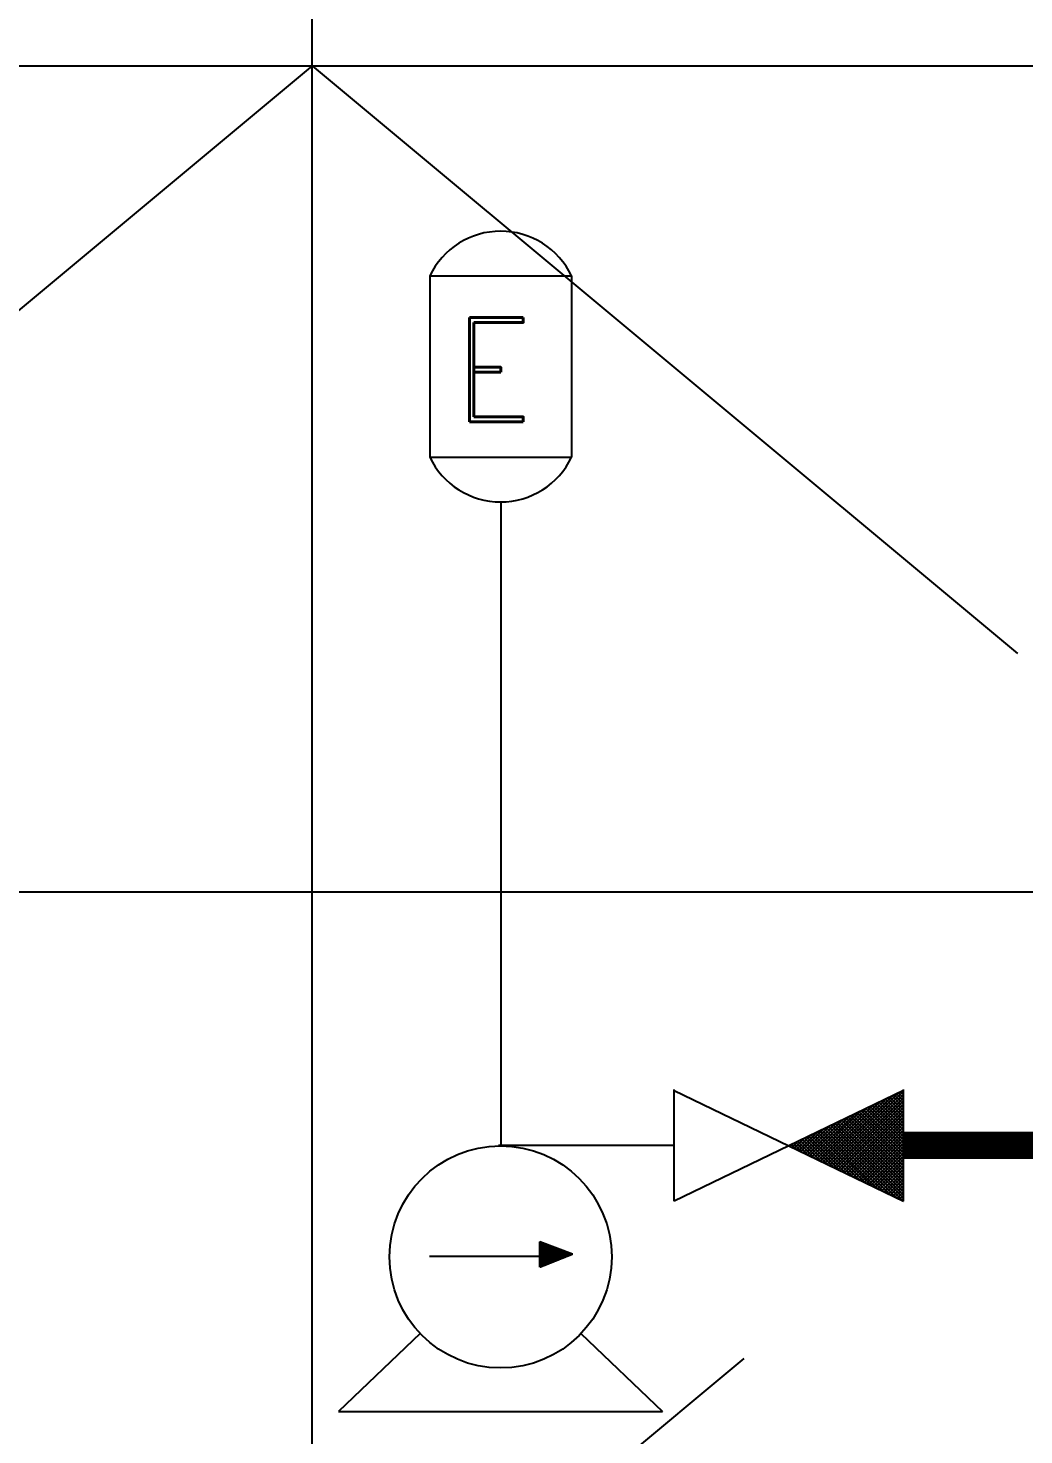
# Model space of a CAD drawing. Extents: x -22909.9 to -22897.8, y -4.7 to 4.1.
# Drawn here: x -22905.593 to -22905.051, y 0.369 to 1.135 of the extents above; entities that cross this region are included whole.
import ezdxf

# ---------------------------------------------------------------- set-up
doc = ezdxf.new("R2010")
doc.units = 0
doc.header["$MEASUREMENT"] = 0
doc.linetypes.add('DASHDOT', pattern=[1, 0.5, -0.25, 0, -0.25])
doc.layers.get('0').update_dxf_attribs({"linetype": 'CONTINUOUS'})
for name, color, linetype in [('DESCARGA', 5, 'CONTINUOUS'), ('DIB-018', 6, 'CONTINUOUS'), ('DIB-065', 4, 'CONTINUOUS')]:
    doc.layers.add(name, color=color, linetype=linetype)
doc.styles.add('ROMAND', font='romand', dxfattribs={"height": 0.0339})

# ---------------------------------------------------------------- blocks, each defined once
blk = doc.blocks.new('*X2')
at = {"color": 0}
for p, q in [((2.9947, 7.9718), (3.0023, 7.9795)), ((2.9951, 7.9732), (3.0021, 7.9802)), ((2.9956, 7.9745), (3.0019, 7.9808)), ((2.996, 7.9758), (3.0017, 7.9815)), ((2.9965, 7.9771), (3.0015, 7.9822)), ((2.9969, 7.9785), (3.0013, 7.9829)), ((2.9973, 7.9798), (3.0011, 7.9835)), ((2.9978, 7.9811), (3.0009, 7.9842)), ((2.9982, 7.9824), (3.0006, 7.9849)), ((2.9987, 7.9838), (3.0004, 7.9855)), ((2.9991, 7.9851), (3.0002, 7.9862)), ((2.9996, 7.9864), (3, 7.9869)), ((2.9474, 7.83), (3.0251, 7.9076)), ((2.9479, 7.8313), (3.0249, 7.9083)), ((2.9483, 7.8327), (3.0246, 7.909)), ((2.9488, 7.834), (3.0244, 7.9097)), ((2.9492, 7.8353), (3.0242, 7.9103)), ((2.9497, 7.8366), (3.024, 7.911)), ((2.9501, 7.838), (3.0238, 7.9117)), ((2.9505, 7.8393), (3.0236, 7.9123)), ((2.951, 7.8406), (3.0234, 7.913)), ((2.9514, 7.8419), (3.0232, 7.9137)), ((2.9519, 7.8433), (3.0229, 7.9144)), ((2.9523, 7.8446), (3.0227, 7.915)), ((2.9527, 7.8459), (3.0225, 7.9157)), ((2.9532, 7.8472), (3.0223, 7.9164)), ((2.9536, 7.8486), (3.0221, 7.917)), ((2.9541, 7.8499), (3.0219, 7.9177)), ((2.9545, 7.8512), (3.0217, 7.9184)), ((2.955, 7.8526), (3.0215, 7.9191)), ((2.9554, 7.8539), (3.0212, 7.9197)), ((2.9558, 7.8552), (3.021, 7.9204)), ((2.9563, 7.8565), (3.0208, 7.9211)), ((2.9567, 7.8579), (3.0206, 7.9217)), ((2.9572, 7.8592), (3.0204, 7.9224)), ((2.9576, 7.8605), (3.0202, 7.9231)), ((2.958, 7.8618), (3.02, 7.9238)), ((2.9585, 7.8632), (3.0198, 7.9244)), ((2.9589, 7.8645), (3.0195, 7.9251)), ((2.9594, 7.8658), (3.0193, 7.9258)), ((2.9598, 7.8671), (3.0191, 7.9264)), ((2.9603, 7.8685), (3.0189, 7.9271)), ((2.9607, 7.8698), (3.0187, 7.9278)), ((2.9611, 7.8711), (3.0185, 7.9285)), ((2.9616, 7.8724), (3.0183, 7.9291)), ((2.962, 7.8738), (3.0181, 7.9298)), ((2.9625, 7.8751), (3.0178, 7.9305)), ((2.9629, 7.8764), (3.0176, 7.9311)), ((2.9633, 7.8777), (3.0174, 7.9318)), ((2.9638, 7.8791), (3.0172, 7.9325)), ((2.9642, 7.8804), (3.017, 7.9332)), ((2.9647, 7.8817), (3.0168, 7.9338)), ((2.9651, 7.883), (3.0166, 7.9345)), ((2.9656, 7.8844), (3.0164, 7.9352)), ((2.966, 7.8857), (3.0162, 7.9358)), ((2.9664, 7.887), (3.0159, 7.9365)), ((2.9669, 7.8883), (3.0157, 7.9372)), ((2.9673, 7.8897), (3.0155, 7.9379)), ((2.9678, 7.891), (3.0153, 7.9385)), ((2.9682, 7.8923), (3.0151, 7.9392)), ((2.9686, 7.8936), (3.0149, 7.9399)), ((2.9691, 7.895), (3.0147, 7.9405)), ((2.9695, 7.8963), (3.0145, 7.9412)), ((2.97, 7.8976), (3.0142, 7.9419)), ((2.9704, 7.8989), (3.014, 7.9426)), ((2.9708, 7.9003), (3.0138, 7.9432)), ((2.9713, 7.9016), (3.0136, 7.9439)), ((2.9717, 7.9029), (3.0134, 7.9446)), ((2.9722, 7.9042), (3.0132, 7.9452)), ((2.9726, 7.9056), (3.013, 7.9459)), ((2.9731, 7.9069), (3.0128, 7.9466)), ((2.9735, 7.9082), (3.0125, 7.9473)), ((2.9739, 7.9095), (3.0123, 7.9479)), ((2.9744, 7.9109), (3.0121, 7.9486)), ((2.9748, 7.9122), (3.0119, 7.9493)), ((2.9753, 7.9135), (3.0117, 7.9499)), ((2.9757, 7.9148), (3.0115, 7.9506)), ((2.9761, 7.9162), (3.0113, 7.9513)), ((2.9766, 7.9175), (3.0111, 7.952)), ((2.977, 7.9188), (3.0108, 7.9526)), ((2.9775, 7.9201), (3.0106, 7.9533)), ((2.9779, 7.9215), (3.0104, 7.954)), ((2.9784, 7.9228), (3.0102, 7.9546)), ((2.9788, 7.9241), (3.01, 7.9553)), ((2.9792, 7.9255), (3.0098, 7.956)), ((2.9797, 7.9268), (3.0096, 7.9567)), ((2.9801, 7.9281), (3.0094, 7.9573)), ((2.9806, 7.9294), (3.0091, 7.958)), ((2.981, 7.9308), (3.0089, 7.9587)), ((2.9814, 7.9321), (3.0087, 7.9593)), ((2.9819, 7.9334), (3.0085, 7.96)), ((2.9823, 7.9347), (3.0083, 7.9607)), ((2.9828, 7.9361), (3.0081, 7.9614)), ((2.9832, 7.9374), (3.0079, 7.962)), ((2.9837, 7.9387), (3.0077, 7.9627)), ((2.9841, 7.94), (3.0074, 7.9634)), ((2.9845, 7.9414), (3.0072, 7.9641)), ((2.985, 7.9427), (3.007, 7.9647)), ((2.9854, 7.944), (3.0068, 7.9654)), ((2.9859, 7.9453), (3.0066, 7.9661)), ((2.9863, 7.9467), (3.0064, 7.9667)), ((2.9867, 7.948), (3.0062, 7.9674)), ((2.9872, 7.9493), (3.006, 7.9681)), ((2.9876, 7.9506), (3.0057, 7.9688)), ((2.9881, 7.952), (3.0055, 7.9694)), ((2.9885, 7.9533), (3.0053, 7.9701)), ((2.989, 7.9546), (3.0051, 7.9708)), ((2.9894, 7.9559), (3.0049, 7.9714)), ((2.9898, 7.9573), (3.0047, 7.9721)), ((2.9903, 7.9586), (3.0045, 7.9728)), ((2.9907, 7.9599), (3.0043, 7.9735)), ((2.9912, 7.9612), (3.004, 7.9741)), ((2.9916, 7.9626), (3.0038, 7.9748)), ((2.992, 7.9639), (3.0036, 7.9755)), ((2.9925, 7.9652), (3.0034, 7.9761)), ((2.9929, 7.9665), (3.0032, 7.9768)), ((2.9934, 7.9679), (3.003, 7.9775)), ((2.9938, 7.9692), (3.0028, 7.9782)), ((2.9943, 7.9705), (3.0026, 7.9788)), ((2.9332, 7.7866), (3.0321, 7.8855)), ((2.9333, 7.7876), (3.0319, 7.8862)), ((2.9338, 7.7889), (3.0317, 7.8868)), ((2.9341, 7.7866), (3.0323, 7.8848)), ((2.9342, 7.7903), (3.0314, 7.8875)), ((2.9346, 7.7916), (3.0312, 7.8882)), ((2.935, 7.7866), (3.0325, 7.8841)), ((2.9351, 7.7929), (3.031, 7.8888)), ((2.9355, 7.7942), (3.0308, 7.8895)), ((2.9359, 7.7866), (3.0327, 7.8835)), ((2.936, 7.7956), (3.0306, 7.8902)), ((2.9364, 7.7969), (3.0304, 7.8909)), ((2.9368, 7.7982), (3.0302, 7.8915)), ((2.9368, 7.7866), (3.0329, 7.8828)), ((2.9373, 7.7995), (3.03, 7.8922)), ((2.9377, 7.8009), (3.0297, 7.8929)), ((2.9377, 7.7866), (3.0331, 7.8821)), ((2.9382, 7.8022), (3.0295, 7.8935)), ((2.9385, 7.7866), (3.0334, 7.8815)), ((2.9386, 7.8035), (3.0293, 7.8942)), ((2.9391, 7.8048), (3.0291, 7.8949)), ((2.9394, 7.7866), (3.0336, 7.8808)), ((2.9395, 7.8062), (3.0289, 7.8956)), ((2.9399, 7.8075), (3.0287, 7.8962)), ((2.9403, 7.7866), (3.0338, 7.8801)), ((2.9404, 7.8088), (3.0285, 7.8969)), ((2.9408, 7.8101), (3.0283, 7.8976)), ((2.9412, 7.7866), (3.034, 7.8794)), ((2.9413, 7.8115), (3.028, 7.8982)), ((2.9417, 7.8128), (3.0278, 7.8989)), ((2.9421, 7.8141), (3.0276, 7.8996)), ((2.9421, 7.7866), (3.0342, 7.8788)), ((2.9426, 7.8154), (3.0274, 7.9003)), ((2.943, 7.8168), (3.0272, 7.9009)), ((2.943, 7.7866), (3.0344, 7.8781)), ((2.9435, 7.8181), (3.027, 7.9016)), ((2.9438, 7.7866), (3.0346, 7.8774)), ((2.9439, 7.8194), (3.0268, 7.9023)), ((2.9444, 7.8207), (3.0266, 7.9029)), ((2.9447, 7.7866), (3.0348, 7.8768)), ((2.9448, 7.8221), (3.0263, 7.9036)), ((2.9452, 7.8234), (3.0261, 7.9043)), ((2.9456, 7.7866), (3.0351, 7.8761)), ((2.9457, 7.8247), (3.0259, 7.905)), ((2.9461, 7.826), (3.0257, 7.9056)), ((2.9465, 7.7866), (3.0353, 7.8754)), ((2.9466, 7.8274), (3.0255, 7.9063)), ((2.947, 7.8287), (3.0253, 7.907)), ((2.9474, 7.7866), (3.0355, 7.8747)), ((2.9483, 7.7866), (3.0357, 7.8741)), ((2.9491, 7.7866), (3.0359, 7.8734)), ((2.95, 7.7866), (3.0361, 7.8727)), ((2.9509, 7.7866), (3.0363, 7.8721)), ((2.9518, 7.7866), (3.0365, 7.8714)), ((2.9527, 7.7866), (3.0367, 7.8707)), ((2.9536, 7.7866), (3.037, 7.87)), ((2.9544, 7.7866), (3.0372, 7.8694)), ((2.9553, 7.7866), (3.0374, 7.8687)), ((2.9562, 7.7866), (3.0376, 7.868)), ((2.9571, 7.7866), (3.0378, 7.8674)), ((2.958, 7.7866), (3.038, 7.8667)), ((2.9589, 7.7866), (3.0382, 7.866)), ((2.9598, 7.7866), (3.0384, 7.8653)), ((2.9606, 7.7866), (3.0387, 7.8647)), ((2.9615, 7.7866), (3.0389, 7.864)), ((2.9624, 7.7866), (3.0391, 7.8633)), ((2.9633, 7.7866), (3.0393, 7.8627)), ((2.9642, 7.7866), (3.0395, 7.862)), ((2.9651, 7.7866), (3.0397, 7.8613)), ((2.9659, 7.7866), (3.0399, 7.8606)), ((2.9668, 7.7866), (3.0401, 7.86)), ((2.9677, 7.7866), (3.0404, 7.8593)), ((2.9686, 7.7866), (3.0406, 7.8586)), ((2.9695, 7.7866), (3.0408, 7.8579)), ((2.9704, 7.7866), (3.041, 7.8573)), ((2.9712, 7.7866), (3.0412, 7.8566)), ((2.9721, 7.7866), (3.0414, 7.8559)), ((2.973, 7.7866), (3.0416, 7.8553)), ((2.9739, 7.7866), (3.0418, 7.8546)), ((2.9748, 7.7866), (3.0421, 7.8539)), ((2.9757, 7.7866), (3.0423, 7.8532)), ((2.9765, 7.7866), (3.0425, 7.8526)), ((2.9774, 7.7866), (3.0427, 7.8519)), ((2.9783, 7.7866), (3.0429, 7.8512)), ((2.9792, 7.7866), (3.0431, 7.8506)), ((2.9801, 7.7866), (3.0433, 7.8499)), ((2.981, 7.7866), (3.0435, 7.8492)), ((2.9818, 7.7866), (3.0438, 7.8485)), ((2.9827, 7.7866), (3.044, 7.8479)), ((2.9836, 7.7866), (3.0442, 7.8472)), ((2.9845, 7.7866), (3.0444, 7.8465)), ((2.9854, 7.7866), (3.0446, 7.8459)), ((2.9863, 7.7866), (3.0448, 7.8452)), ((2.9872, 7.7866), (3.045, 7.8445)), ((2.988, 7.7866), (3.0452, 7.8438)), ((2.9889, 7.7866), (3.0455, 7.8432)), ((2.9898, 7.7866), (3.0457, 7.8425)), ((2.9907, 7.7866), (3.0459, 7.8418)), ((2.9916, 7.7866), (3.0461, 7.8412)), ((2.9925, 7.7866), (3.0463, 7.8405)), ((2.9933, 7.7866), (3.0465, 7.8398)), ((2.9942, 7.7866), (3.0467, 7.8391)), ((2.9951, 7.7866), (3.0469, 7.8385)), ((2.996, 7.7866), (3.0472, 7.8378)), ((2.9969, 7.7866), (3.0474, 7.8371)), ((2.9978, 7.7866), (3.0476, 7.8365)), ((2.9986, 7.7866), (3.0478, 7.8358)), ((2.9995, 7.7866), (3.048, 7.8351)), ((3.0004, 7.7866), (3.0482, 7.8344)), ((3.0013, 7.7866), (3.0484, 7.8338)), ((3.0022, 7.7866), (3.0486, 7.8331)), ((3.0031, 7.7866), (3.0489, 7.8324)), ((3.0039, 7.7866), (3.0491, 7.8318)), ((3.0048, 7.7866), (3.0493, 7.8311)), ((3.0057, 7.7866), (3.0495, 7.8304)), ((3.0066, 7.7866), (3.0497, 7.8297)), ((3.0075, 7.7866), (3.0499, 7.8291)), ((3.0084, 7.7866), (3.0501, 7.8284)), ((3.0092, 7.7866), (3.0503, 7.8277)), ((3.0101, 7.7866), (3.0506, 7.8271)), ((3.011, 7.7866), (3.0508, 7.8264)), ((3.0119, 7.7866), (3.051, 7.8257)), ((3.0128, 7.7866), (3.0512, 7.825)), ((3.0137, 7.7866), (3.0514, 7.8244)), ((3.0146, 7.7866), (3.0516, 7.8237)), ((3.0154, 7.7866), (3.0518, 7.823)), ((3.0163, 7.7866), (3.052, 7.8224)), ((3.0172, 7.7866), (3.0523, 7.8217)), ((3.0181, 7.7866), (3.0525, 7.821)), ((3.019, 7.7866), (3.0527, 7.8203)), ((3.0199, 7.7866), (3.0529, 7.8197)), ((3.0207, 7.7866), (3.0531, 7.819)), ((3.0216, 7.7866), (3.0533, 7.8183)), ((3.0225, 7.7866), (3.0535, 7.8177)), ((3.0234, 7.7866), (3.0537, 7.817)), ((3.0243, 7.7866), (3.054, 7.8163)), ((3.0252, 7.7866), (3.0542, 7.8156)), ((3.026, 7.7866), (3.0544, 7.815)), ((3.0269, 7.7866), (3.0546, 7.8143)), ((3.0278, 7.7866), (3.0548, 7.8136)), ((3.0287, 7.7866), (3.055, 7.813)), ((3.0296, 7.7866), (3.0552, 7.8123)), ((3.0305, 7.7866), (3.0554, 7.8116)), ((3.0313, 7.7866), (3.0556, 7.8109)), ((3.0322, 7.7866), (3.0559, 7.8103)), ((3.0331, 7.7866), (3.0561, 7.8096)), ((3.034, 7.7866), (3.0563, 7.8089)), ((3.0349, 7.7866), (3.0565, 7.8083)), ((3.0358, 7.7866), (3.0567, 7.8076)), ((3.0366, 7.7866), (3.0569, 7.8069)), ((3.0375, 7.7866), (3.0571, 7.8062)), ((3.0384, 7.7866), (3.0573, 7.8056)), ((3.0393, 7.7866), (3.0576, 7.8049)), ((3.0402, 7.7866), (3.0578, 7.8042)), ((3.0411, 7.7866), (3.058, 7.8036)), ((3.042, 7.7866), (3.0582, 7.8029)), ((3.0428, 7.7866), (3.0584, 7.8022)), ((3.0437, 7.7866), (3.0586, 7.8015)), ((3.0446, 7.7866), (3.0588, 7.8009)), ((3.0455, 7.7866), (3.059, 7.8002)), ((3.0464, 7.7866), (3.0593, 7.7995)), ((3.0473, 7.7866), (3.0595, 7.7989)), ((3.0481, 7.7866), (3.0597, 7.7982)), ((3.049, 7.7866), (3.0599, 7.7975)), ((3.0499, 7.7866), (3.0601, 7.7968)), ((3.0508, 7.7866), (3.0603, 7.7962)), ((3.0517, 7.7866), (3.0605, 7.7955)), ((3.0526, 7.7866), (3.0607, 7.7948)), ((3.0534, 7.7866), (3.061, 7.7942)), ((3.0543, 7.7866), (3.0612, 7.7935)), ((3.0552, 7.7866), (3.0614, 7.7928)), ((3.0561, 7.7866), (3.0616, 7.7921)), ((3.057, 7.7866), (3.0618, 7.7915)), ((3.0579, 7.7866), (3.062, 7.7908)), ((3.0587, 7.7866), (3.0622, 7.7901)), ((3.0596, 7.7866), (3.0624, 7.7895)), ((3.0605, 7.7866), (3.0627, 7.7888)), ((3.0614, 7.7866), (3.0629, 7.7881)), ((3.0623, 7.7866), (3.0631, 7.7874)), ((3.0632, 7.7866), (3.0633, 7.7868))]:
    blk.add_line(p, q, dxfattribs=at)
blk = doc.blocks.new('FLECHA')
for p, q in [((0.0079, 0.0975), (-0.0403, -0.047)), ((0.0079, 0.0975), (0.0536, -0.047)), ((-0.0403, -0.047), (0.0536, -0.047))]:
    blk.add_line(p, q)
at = {"xscale": 0.7200000000000001, "yscale": 0.7200000000000001, "zscale": 0.7200000000000001}
blk.add_blockref('*X2', (-2.152, -5.6534), dxfattribs=at)
blk = doc.blocks.new('*X31')
at = {"color": 0}
for p, q in [((-22901.03263, 0.5173), (-22900.99814, 0.55178)), ((-22901.03143, 0.51672), (-22900.99472, 0.55343)), ((-22901.03024, 0.51615), (-22900.9913, 0.55508)), ((-22901.02905, 0.51557), (-22900.98866, 0.55596)), ((-22901.02786, 0.51499), (-22900.98866, 0.55419)), ((-22901.02667, 0.51442), (-22900.98866, 0.55242)), ((-22900.98866, 0.54359), (-22900.99727, 0.5522)), ((-22900.98866, 0.54536), (-22900.99608, 0.55278)), ((-22900.98866, 0.54713), (-22900.99489, 0.55335)), ((-22900.98866, 0.5489), (-22900.99369, 0.55393)), ((-22900.98866, 0.55067), (-22900.9925, 0.5545)), ((-22900.98866, 0.55243), (-22900.99131, 0.55508)), ((-22900.98866, 0.5542), (-22900.99012, 0.55566)), ((-22900.98866, 0.55597), (-22900.98893, 0.55623)), ((-22901.03739, 0.5196), (-22901.01181, 0.54518)), ((-22901.0362, 0.51902), (-22901.00839, 0.54683)), ((-22901.03501, 0.51845), (-22901.00498, 0.54848)), ((-22901.03382, 0.51787), (-22901.00156, 0.55013)), ((-22901.02547, 0.51384), (-22900.98866, 0.55065)), ((-22901.02428, 0.51327), (-22900.98866, 0.54889)), ((-22901.02309, 0.51269), (-22900.98866, 0.54712)), ((-22901.0219, 0.51212), (-22900.98866, 0.54535)), ((-22900.98866, 0.51885), (-22901.01396, 0.54414)), ((-22900.98866, 0.52061), (-22901.01277, 0.54472)), ((-22900.98866, 0.52238), (-22901.01158, 0.54529)), ((-22900.98866, 0.52415), (-22901.01038, 0.54587)), ((-22900.98866, 0.52592), (-22901.00919, 0.54645)), ((-22900.98866, 0.52768), (-22901.008, 0.54702)), ((-22900.98866, 0.52945), (-22901.00681, 0.5476)), ((-22900.98866, 0.53122), (-22901.00562, 0.54817)), ((-22900.98866, 0.53299), (-22901.00442, 0.54875)), ((-22900.98866, 0.53476), (-22901.00323, 0.54932)), ((-22900.98866, 0.53652), (-22901.00204, 0.5499)), ((-22900.98866, 0.53829), (-22901.00085, 0.55048)), ((-22900.98866, 0.54006), (-22900.99965, 0.55105)), ((-22900.98866, 0.54183), (-22900.99846, 0.55163)), ((-22901.04336, 0.52248), (-22901.0289, 0.53693)), ((-22901.04216, 0.5219), (-22901.02548, 0.53858)), ((-22901.04097, 0.52133), (-22901.02207, 0.54023)), ((-22901.03978, 0.52075), (-22901.01865, 0.54188)), ((-22901.03859, 0.52017), (-22901.01523, 0.54353)), ((-22900.98906, 0.49626), (-22901.02946, 0.53666)), ((-22900.98866, 0.49763), (-22901.02827, 0.53724)), ((-22900.98866, 0.4994), (-22901.02707, 0.53781)), ((-22900.98866, 0.50117), (-22901.02588, 0.53839)), ((-22900.98866, 0.50294), (-22901.02469, 0.53896)), ((-22900.98866, 0.5047), (-22901.0235, 0.53954)), ((-22900.98866, 0.50647), (-22901.02231, 0.54011)), ((-22900.98866, 0.50824), (-22901.02111, 0.54069)), ((-22901.0207, 0.51154), (-22900.98866, 0.54358)), ((-22900.98866, 0.51001), (-22901.01992, 0.54127)), ((-22901.01951, 0.51097), (-22900.98866, 0.54181)), ((-22900.98866, 0.51177), (-22901.01873, 0.54184)), ((-22901.01832, 0.51039), (-22900.98866, 0.54005)), ((-22900.98866, 0.51354), (-22901.01754, 0.54242)), ((-22901.01713, 0.50981), (-22900.98866, 0.53828)), ((-22900.98866, 0.51531), (-22901.01635, 0.54299)), ((-22901.01594, 0.50924), (-22900.98866, 0.53651)), ((-22900.98866, 0.51708), (-22901.01515, 0.54357)), ((-22901.04812, 0.52478), (-22901.04257, 0.53033)), ((-22901.04693, 0.5242), (-22901.03916, 0.53198)), ((-22901.04574, 0.52363), (-22901.03574, 0.53363)), ((-22901.0335, 0.51772), (-22901.04496, 0.52918)), ((-22901.04455, 0.52305), (-22901.03232, 0.53528)), ((-22901.03008, 0.51607), (-22901.04377, 0.52975)), ((-22901.02666, 0.51442), (-22901.04257, 0.53033)), ((-22901.02324, 0.51277), (-22901.04138, 0.53091)), ((-22901.01982, 0.51112), (-22901.04019, 0.53148)), ((-22901.01641, 0.50947), (-22901.039, 0.53206)), ((-22901.01299, 0.50781), (-22901.0378, 0.53263)), ((-22901.00957, 0.50616), (-22901.03661, 0.53321)), ((-22901.00615, 0.50451), (-22901.03542, 0.53378)), ((-22901.00273, 0.50286), (-22901.03423, 0.53436)), ((-22900.99932, 0.50121), (-22901.03304, 0.53493)), ((-22900.9959, 0.49956), (-22901.03184, 0.53551)), ((-22900.99248, 0.49791), (-22901.03065, 0.53609)), ((-22901.01474, 0.50866), (-22900.98866, 0.53474)), ((-22901.01355, 0.50809), (-22900.98866, 0.53298)), ((-22901.01236, 0.50751), (-22900.98866, 0.53121)), ((-22901.01117, 0.50694), (-22900.98866, 0.52944)), ((-22901.05059, 0.52597), (-22901.05092, 0.5263)), ((-22901.05051, 0.52593), (-22901.04941, 0.52703)), ((-22901.04717, 0.52432), (-22901.04973, 0.52688)), ((-22901.04932, 0.52535), (-22901.04599, 0.52868)), ((-22901.04375, 0.52267), (-22901.04853, 0.52745)), ((-22901.04033, 0.52102), (-22901.04734, 0.52803)), ((-22901.03691, 0.51937), (-22901.04615, 0.5286)), ((-22901.00997, 0.50636), (-22900.98866, 0.52767)), ((-22901.00878, 0.50578), (-22900.98866, 0.5259)), ((-22901.00759, 0.50521), (-22900.98866, 0.52414)), ((-22901.0064, 0.50463), (-22900.98866, 0.52237)), ((-22901.00521, 0.50406), (-22900.98866, 0.5206)), ((-22901.00401, 0.50348), (-22900.98866, 0.51883)), ((-22901.00282, 0.50291), (-22900.98866, 0.51707)), ((-22901.00163, 0.50233), (-22900.98866, 0.5153)), ((-22901.00044, 0.50176), (-22900.98866, 0.51353)), ((-22900.99925, 0.50118), (-22900.98866, 0.51176)), ((-22900.99805, 0.5006), (-22900.98866, 0.50999)), ((-22900.99686, 0.50003), (-22900.98866, 0.50823)), ((-22900.99567, 0.49945), (-22900.98866, 0.50646)), ((-22900.99448, 0.49888), (-22900.98866, 0.50469)), ((-22900.99328, 0.4983), (-22900.98866, 0.50292)), ((-22900.99209, 0.49773), (-22900.98866, 0.50116)), ((-22900.9909, 0.49715), (-22900.98866, 0.49939)), ((-22900.98971, 0.49658), (-22900.98866, 0.49762))]:
    blk.add_line(p, q, dxfattribs=at)

msp = doc.modelspace()

# ---------------------------------------------------------------- linework, layer by layer
at = {"layer": 'DESCARGA'}
for p, q in [((-22905.37432, 1.00001), (-22905.37432, 0.90131)), ((-22905.37432, 1.00001), (-22905.2971, 1.00001)), ((-22905.2971, 1.00001), (-22905.2971, 0.90131)), ((-22905.37432, 0.90131), (-22905.2971, 0.90131)), ((-22905.3355, 0.52647), (-22905.3355, 0.8772)), ((-22905.2412, 0.49607), (-22905.2412, 0.55689)), ((-22905.2412, 0.55636), (-22905.11633, 0.49607)), ((-22905.11633, 0.55636), (-22905.2412, 0.49607)), ((-22905.11633, 0.49607), (-22905.11633, 0.55689)), ((-22905.3368, 0.52648), (-22905.2412, 0.52648)), ((-22905.37455, 0.46612), (-22905.30729, 0.46612)), ((-22905.37948, 0.42393), (-22905.42395, 0.38149)), ((-22905.29198, 0.42393), (-22905.24752, 0.38149)), ((-22905.42395, 0.38149), (-22905.24752, 0.38149))]:
    msp.add_line(p, q, dxfattribs=at)
at = {"layer": 'DESCARGA', "const_width": 0.015}
msp.add_lwpolyline([(-22905.11633, 0.52648), (-22904.99437, 0.52648), (-22904.99437, -2.06419)], dxfattribs=at)
at = {"layer": 'DESCARGA'}
msp.add_circle((-22905.33573, 0.46568), 0.06048, dxfattribs=at)
for centre, start, end in [((-22905.33571, 0.98161), 25.47797, 154.52203), ((-22905.33571, 0.91971), 205.47797, 334.52203)]:
    msp.add_arc(centre, 0.04277, start, end, dxfattribs=at)
at = {"layer": 'DIB-018'}
for p, q in [((-22907.879, 1.11452), (-22900.54231, 1.11452)), ((-22909.34717, 0.66452), (-22898.03131, 0.66452))]:
    msp.add_line(p, q, dxfattribs=at)
at = {"layer": 'DIB-018', "linetype": 'DASHDOT'}
for p, q in [((-22905.43831, 1.11452), (-22906.51831, 0.21452)), ((-22905.43831, 1.11452), (-22904.35831, 0.21452)), ((-22904.35831, 1.11452), (-22905.43831, 0.21452))]:
    msp.add_line(p, q, dxfattribs=at)
at = {"layer": 'DIB-065'}
msp.add_line((-22905.43831, -0.10048), (-22905.43831, 1.42952), dxfattribs=at)

# ---------------------------------------------------------------- block references
at = {"layer": 'DESCARGA'}
msp.add_blockref('*X31', (-4.12767, 0), dxfattribs=at)
at = {"layer": 'DESCARGA', "xscale": 0.1480448284654501, "yscale": -0.1232106188995502, "zscale": 0.1480448284654501, "rotation": 90}
msp.add_blockref('FLECHA', (-22905.30855, 0.46607), dxfattribs=at)

# ---------------------------------------------------------------- texts
at = {"layer": 'DESCARGA', "style": 'ROMAND'}
msp.add_text('E', height=0.0569, dxfattribs=at).set_placement((-22905.36244, 0.92051))

doc.saveas('drawing.dxf')
